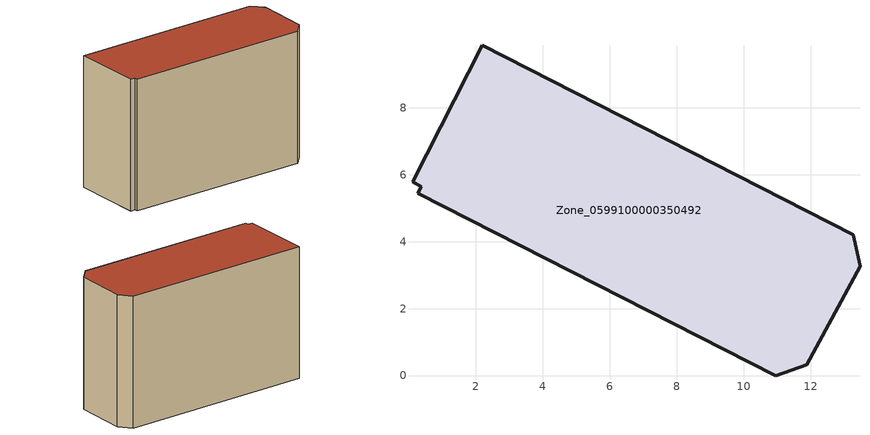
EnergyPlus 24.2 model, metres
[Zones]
Zone_0599100000350492
 floor ground (C_G): 10.96,0 0.27,5.45 0.36,5.65 0.1,5.79 2.18,9.86 13.27,4.21 13.47,3.27 11.89,0.32 z4.02
 wall outside (C_F): 10.96,0 11.89,0.32 13.47,3.27 13.27,4.21 2.18,9.86 0.1,5.79 0.36,5.65 0.27,5.45 10.96,0 z4.02:12.47
 roof outside (C_R): 0.27,5.45 10.96,0 11.89,0.32 13.47,3.27 13.27,4.21 2.18,9.86 0.1,5.79 0.36,5.65 z12.47
[BUILDING]
Pand.0599100000350492: North Axis=0; Terrain=City; Loads Convergence Tolerance Value=0.04; Temperature Convergence Tolerance Value=0.4; Solar Distribution=FullExterior; Maximum Number of Warmup Days=25; Minimum Number of Warmup Days=1
[Site:Location]
Rotterdam.The.Hague.AP_ZH_NLD Design_Conditions: Latitude=51.96; Longitude=4.45; Time Zone=1; Elevation=-4.5
[SITE:GROUNDTEMPERATURE:BUILDINGSURFACE]
18, 18, 18, 18, 18, 18, 18, 18, 18, 18, 18, 18
[MATERIAL] Thermal Absorptance=0.9; Solar Absorptance=0.7; Visible Absorptance=0.7
Name | Roughness | Thickness | Conductivity | Density | Specific Heat
G.TI.1992-2005 | MediumSmooth | 0.15 | 0.06 | 540 | 1210
F.TI.1992-2005 | Rough | 0.3 | 0.12 | 1920 | 840
R.TI.1992-2005 | MediumRough | 0.2 | 0.08 | 1500 | 1000
[CONSTRUCTION]
C_G: G.TI.1992-2005
C_F: F.TI.1992-2005
C_R: R.TI.1992-2005
[ZONE]
Zone_0599100000350492: Type=1; Multiplier=1; Ceiling Height=Autocalculate; Volume=Autocalculate; Floor Area=autocalculate; Part of Total Floor Area=Yes
[ZONEINFILTRATION:DESIGNFLOWRATE]
Infil_Zone_0599100000350492: Zone or ZoneList or Space or SpaceList=Zone_0599100000350492; Schedule=AlwaysOn; Design Flow Rate Calculation Method=Flow/Area; Flow Rate per Floor Area=0.0015; Constant Term Coefficient=1; Temperature Term Coefficient=0; Velocity Term Coefficient=0; Velocity Squared Term Coefficient=0
[HVACTEMPLATE:ZONE:IDEALLOADSAIRSYSTEM]
Zone_0599100000350492: Maximum Heating Supply Air Temperature=50; Minimum Cooling Supply Air Temperature=13; Maximum Heating Supply Air Humidity Ratio=0.0156; Minimum Cooling Supply Air Humidity Ratio=0.0077; Heating Limit=NoLimit; Cooling Limit=NoLimit; Dehumidification Control Type=ConstantSensibleHeatRatio; Cooling Sensible Heat Ratio=0.7; Dehumidification Setpoint=60; Humidification Control Type=None; Humidification Setpoint=30; Outdoor Air Method=None; Outdoor Air Flow Rate per Person=0.00944; Outdoor Air Flow Rate per Zone Floor Area=0; Outdoor Air Flow Rate per Zone=0; Demand Controlled Ventilation Type=None; Outdoor Air Economizer Type=NoEconomizer; Heat Recovery Type=None; Sensible Heat Recovery Effectiveness=0.7; Latent Heat Recovery Effectiveness=0.65
[ZONECONTROL:THERMOSTAT]
ThermostatControl_Zone_0599100000350492: Zone or ZoneList=Zone_0599100000350492; Control Type Schedule=DualSetpointControlType; Control 1=Thermostat_Zone_0599100000350492; Temperature Difference Between Cutout And Setpoint=0
[THERMOSTATSETPOINT:DUALSETPOINT]
Thermostat_Zone_0599100000350492: Heating Setpoint Temperature Schedule=HeatingSetpoint_Zone_0599100000350492; Cooling Setpoint Temperature Schedule=CoolingSetpoint_Zone_0599100000350492
[SCHEDULE:COMPACT]
HeatingSetpoint_Zone_0599100000350492: Through: 12/31, For: AllDays, Until: 24:00, 21
CoolingSetpoint_Zone_0599100000350492: Through: 12/31, For: AllDays, Until: 24:00, 24
DualSetpointControlType: Through: 12/31, For: AllDays, Until: 24:00, 4
AlwaysOn: Through: 12/31, For: AllDays, Until: 24:00, 1
